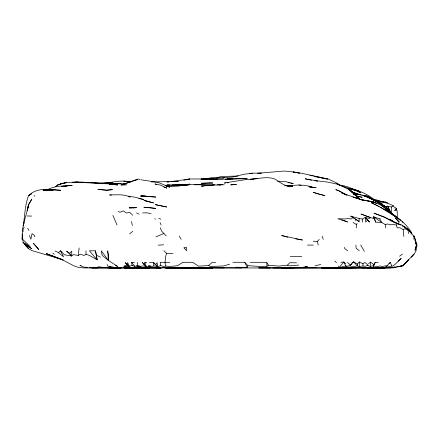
<?xml version="1.0" encoding="UTF-8"?>
<svg xmlns="http://www.w3.org/2000/svg" width="439" height="439" viewBox="0 0 439 439"><rect width="100%" height="100%" fill="white"/><g stroke="black" fill="none" stroke-linecap="round" stroke-linejoin="round"><path stroke-width="0.66" d="M367.92 265.392L364.908 266.325L363.009 265.946L363.009 263.823L364.864 262.396L367.92 264.799L367.92 265.392L368.541 265.886L370.576 266.374L370.582 262.132L368.541 263.652M108.4 260.393L101.261 250.823L102.161 255.394L108.4 260.393L108.433 254.971L107.676 250.823L108.4 260.393L117.575 266.511L115.303 265.151M355.162 219.045L359.102 221.624L359.146 218.501L350.662 216.103L354.037 218.309M363.009 265.946L359.239 266.665L359.321 262.034L363.009 263.823M22.477 237.131L22.548 234.41M22.532 236.572L22.603 234.602M23.124 226.063C24.979 215.906 24.754 205.194 28.639 195.487L31.537 193.802L28.639 195.487M394.195 210.654L396.126 210.16L396.208 208.207L393.026 206.264L393.273 205.737L385.25 201.956L375.449 200.513M21.95 239.348L22.334 234.305M22.384 236.654L22.598 233.96M55.051 250.971L58.513 252.644L60.544 250.768L64.401 254.796L71.749 255.981L73.357 254.62L78.268 255.449L79.135 247.953M415.042 250.367L415.574 247.069M397.322 217.673L397.169 211.077L396.208 208.207M415.766 246.943L415.206 250.043L415.711 247.086M27.355 210.654L28.513 204.81L31.778 199.174L28.513 204.81L27.158 210.654L28.326 206.039L28.787 207.192M22.466 234.289L22.625 239.266L30.253 246.663L23.251 242.355C19.909 229.981 25.857 217.969 28.326 206.039M163.862 250.702L166.513 253.276L165.679 256.563L165.004 262.303L165.618 266.05L163.72 266.528L160.685 265.595L157.755 266.714L153.853 265.946L152.185 266.363L149.271 265.622L146.335 266.692L142.988 265.864L141.073 266.363L137.742 265.551L134.921 266.374L132.101 265.485L129.247 266.308L126.405 265.447L123.831 266.133L129.593 267.68L135.333 267.96M127.107 264.777L127.661 262.637L129.247 266.308L127.107 264.777L125.17 262.637L129.247 266.308M415.19 249.753L416.518 245.083L414.992 240.128M398.184 261.205L401.186 258.362L395.298 264.19L392.422 266.243L391.769 266.045L390.359 262.303L386.732 266.308L385.678 265.771L382.226 266.577L380.399 265.985L373.293 267.082L373.83 264.563L375.136 262.511L378.166 262.303M144.892 262.522L146.335 266.692L144.102 264.585L144.892 262.522L146.708 262.303M23.393 224.889L24.288 222.639M373.293 267.082L375.136 262.511M235.759 267.219L247.168 267.406L247.964 265.672L244.737 262.303L232.84 262.264M356.55 227.868L356.457 224.647L357.077 223.385M359.239 266.665L357.39 265.963L357.39 264.075L353.527 261.831L350.541 265.178L347.683 266.21L345.778 265.979L339.138 267.549L338.365 266.105M351.447 263.85L350.541 265.178L347.447 262.533M155.488 264.733L157.019 262.615L157.755 266.714L153.48 262.615L149.458 262.303M24.244 227.375L23.075 228.96L23.075 231.633M413.944 239.348L413.944 236.061M339.138 267.549L343.748 262.012L345.778 263.735M413.533 254.532L402.969 265.82L390.705 267.779L367.75 267.966L377.326 267.565M408.358 260.02L405.927 262.89L402.766 265.688M413.95 254.038L411.239 257.161L414.098 254.197L416.029 250.823L417.05 245.083L414.059 235.979M313.232 241.214L317.523 241.351L319.252 239.403M359.146 218.501L362.252 219.077L365.292 217.36L367.481 220.126L365.742 222.074L365.292 217.36L368.831 218.435L370.697 217.673L374.505 218.693L375.669 222.129L381.826 222.485L385.283 224.636L387.45 223.967L390.935 224.839L393.141 224.494L396.45 224.998L397.086 224.636M355.107 220.515L356.166 219.374L359.102 221.624M56 186.773L57.833 184.814L66.465 182.426L60.379 183.974L58.239 185.066M247.964 265.672L258.714 266.407L266.874 266.33L268.487 265.26L278.798 266.083L287.435 265.189L289.718 262.747L296.473 262.824M357.39 264.075L359.321 262.034M387.472 265.167L385.069 267.56L362.01 267.966L370.62 267.894L371.817 267.543M388.916 263.735L390.359 262.303M69.527 253.347L71.749 251.19L71.749 255.981L66.629 251.19L69.527 253.347L71.749 255.981M408.484 233.608L408.144 230.42L408.457 230.124M165.618 266.05L169.761 266.429L177.477 265.776L182.887 262.303L192.721 262.303L198.455 266.171L208.585 265.551L212.267 262.303L215.675 262.303M55.55 186.784L57.833 184.814M23.251 242.355L22.779 242.756L31.838 248.776L26.307 245.214M28.765 195.684C36.909 186.849 50.073 189.719 60.725 190.268L53.042 189.867M129.598 233.861L132.71 231.337M391.478 212.877L391.341 207.049L393.273 205.737M399.578 256.217L402.475 254.071M346.892 266.226L344.686 267.691L321.842 267.966L363.272 267.587M351.869 262.934L353.527 261.831L357.39 265.963L344.686 267.691L362.01 267.757L333.322 267.96L364.661 267.609M386.057 207.131L387.61 206.111L391.341 207.049M78.268 255.449L80.397 254.137L83.981 255.493L86.088 254.34L89.419 255.405L97.178 259.872L95.493 250.823L89.419 250.823L97.178 259.872L95.493 250.823M135.783 180.347L138 179.063L121.422 184.879L122.613 184.775M375.669 222.129L373.501 216.718L379.73 218.913L380.196 218.655M47.138 189.829C53.059 186.657 59.825 185.801 66.465 186.059L62.003 186.345M352.237 218.452L351.002 218.984L347.512 218.507L345.493 218.979L337.794 218.71L347.595 221.964L341.926 219.829M396.45 224.998L397.152 227.868L399.814 227.726L403.205 229.537L405.093 228.73L408.144 230.42M155.933 236.879L163.89 233.488M124.264 184.139L135.783 180.045M229.69 264.152L223.638 265.968L210.27 266.446L208.585 265.551M183.848 180.237L188.841 178.964L223.583 179.019L209.996 179.013L213.381 179.046M370.576 266.374L373.83 265.507M60.379 183.974C76.348 179.858 93.238 183.694 109.509 183.82L100.729 183.376M216.844 177.641L221.415 176.489L237.993 176.05M399.797 266.297L393.574 267.861L367.75 267.96L380.432 267.57M64.549 186.383L65.828 186.065M184.243 247.903L186.487 247.355L186.487 250.768L184.243 247.903L183.82 247.903M186.52 179.836L189.692 179.079L170.947 181.526M249.775 173.592L251.679 173.142L261.331 173.169L257.786 173.262L284.538 171.034L293.148 171.956L300.32 173.015L328.07 178.931L336.751 183.063L340.143 185.423M391.769 266.045L385.069 267.56L367.75 267.96L390.705 267.779L394.727 267.082M323.164 267.565L321.842 267.861L323.565 267.543M382.1 267.839L383.198 267.603M315.081 265.716L320.755 264.519M106.639 183.337C114.442 181.565 122.536 180.05 130.476 181.982M217.135 185.022L222.584 184.495L219.379 185.028M400.39 266.177L402.173 265.809M202.456 179.381L212.805 177.477L224.28 177.581L232.889 177.005L244.369 174.173L252.37 173.306L250.444 173.652M394.057 267.181L390.705 267.752L367.75 267.96L384.97 267.691M186.871 184.627L189.851 184.144L181.241 184.753L176.055 184.418L177.191 184.627M219.489 184.995L222.584 184.495M255.438 178.86C262.072 177.954 269.058 176.571 275.462 179.288C280 182.487 284.604 185.927 290.278 186.679L285.816 185.702M362.01 267.795L333.322 267.96L369.045 267.532M107.275 183.25L108.548 183.068M110.463 182.8L112.373 182.536L103.45 183.272M298.696 265.085L289.718 265.869L287.435 265.189M51.906 189.84L54.985 189.439L51.1 189.846M96.13 183.31L109.509 182.822L103.549 183.288M166.891 181.998L168.922 181.762M234.481 184.567L236.456 184.336L230.705 184.885L233.817 184.649M61.361 186.356L72.205 185.384L66.465 185.906M340.862 262.303L343.748 262.012L345.778 265.979M337.377 267.543L333.322 267.938L343.786 267.581M270.194 267.955L258.714 267.878L287.408 267.96L292.764 267.549M305.484 266.577L307.492 266.424L301.758 267.51L287.408 267.96M133.121 207.839L135.991 207.631L129.357 207.861L136.364 207.685L129.357 207.861M225.63 182.915L224.28 183.014L244.369 179.82L257.32 178.563L249.994 179.37L253.555 179.161M226.985 182.822L228.335 182.728M277.475 181.236L284.538 181.406L293.279 183.54L290.7 183.101M72.205 182.399L77.944 182.059L72.205 182.404C90.061 181.576 107.895 184.281 125.801 183.771M158.177 245.16L163.665 244.808M203.136 179.337L207.203 179.074M209.919 178.903L212.63 178.728L201.024 179.074L217.618 179.063M222.924 177.883L224.28 177.8M167.572 181.96L168.922 181.878M174.996 181.526L178.371 181.329L151.367 181.976M120.923 185.071L126.794 184.835M236.714 178.843L247.239 178.766L235.759 178.421L227.15 178.794L230.338 178.887M166.891 186.246L178.371 185.889L189.379 184.786L178.371 185.889L166.76 186.021M232.889 178.98L224.62 179.2L236.412 179.117M384.97 267.625L367.75 267.966L384.97 267.603M290.278 267.823L273.063 267.96M284.538 267.916L281.668 267.96L316.102 267.817L287.408 267.966M333.322 267.966L367.739 267.697M169.547 184.945L166.875 184.967L187.118 184.819M172.22 184.929C186.465 184.385 200.628 184.698 214.891 184.682L209.935 185.653L199.311 184.753L194.57 184.781M201.325 267.966L212.805 267.9L201.325 267.581L212.805 267.966L201.325 267.861L207.065 267.949L204.453 267.603M24.425 243.508L28.354 248.606L32.031 250.631L63.216 259.822L46.375 253.698L62.914 260.069L73.867 265.853L77.944 267.247L83.679 267.911L89.419 267.96L212.805 267.9L201.325 267.861M316.102 267.966L339.056 267.944M224.28 184.797L218.221 184.803L201.347 186.087L203.328 186.361M309.923 186.981L313.232 187.469C305.1 184.407 296.687 184.698 288.363 186.07M377.551 201.929L380.053 201.929L382.018 203.85L382.018 201.699L383.878 202.214M307.492 245.083L313.232 245.083M415.146 240.748L416.518 245.083M166.513 253.276L172.966 253.55M290.278 256.563L301.758 256.563M132.101 265.485L131.623 262.303L134.537 262.303M169.761 262.303L160.235 262.303L160.685 265.595M250.104 262.303L261.584 262.303L266.874 262.741L268.487 265.26M88.98 267.587L92.289 267.916L115.243 267.966L107.912 267.56M162.26 267.587L166.891 267.949L384.97 267.96M195.585 267.966L166.891 267.894L163.593 267.57L166.891 267.949L184.117 267.614L169.761 267.944L167.215 267.609L169.761 267.828L166.891 267.708L224.28 267.966M117.63 267.592L120.983 267.944L112.373 267.867L161.157 267.966L135.333 267.779L143.937 267.966M241.499 267.96L202.428 267.581M189.851 267.894L207.065 267.949L201.325 267.691M105.245 267.417L97.908 267.011L109.509 267.922L120.983 267.966L109.404 266.923L107.67 265.902L107.116 264.514M183.804 184.912L178.333 184.835M178.689 267.538L184.111 267.955L207.065 267.966M98.029 267.955L92.289 267.916L90.335 267.527M288.511 186.152L292.484 186.18L288.511 186.021M292.572 186.185L284.543 185.373M109.509 267.922L115.243 267.966M100.679 183.398L121.202 183.721M179.787 184.868L183.76 184.907M143.937 267.911L136.628 266.078L141.067 267.461L146.807 267.944M135.333 267.966L123.853 267.867L149.677 267.96L123.853 267.702L132.463 267.938L130.471 267.521M189.851 267.686L207.065 267.949M27.07 215.966L31.707 216.087M171.814 267.57L184.111 267.911L182.174 267.576M75.074 182.24L98.029 183.239M123.189 183.782L125.839 183.859M109.509 267.598L120.983 267.966M175.913 267.576L184.111 267.911M120.983 267.944L109.404 266.923L120.983 267.944L116.148 267.581M359.733 191.536L356.874 190.361L353.406 189.61C363.163 191.464 371.899 197.171 379.307 203.57M353.406 194.076L359.146 194.466L353.406 194.087C364.749 193.528 374.527 200.464 384.004 205.715L378.819 202.922M62.914 260.069L46.375 253.698M339.451 185.225C346.678 185.538 353.082 189.242 359.733 191.667M148.788 196.491L155.818 197.067L141.067 195.997L148.146 196.436M86.549 182.256L92.289 182.756M111.457 195.119L109.509 194.938C116.286 194.954 123.968 193.912 130.158 197.111L128.369 196.134L135.333 197.287L143.937 199.586L138.795 198.527M87.652 267.455L83.679 267.06L79.914 265.469L81.215 265.727M310.027 187.085L316.102 187.727L308.677 186.74M309.923 175.529L313.232 175.907M163.599 267.554L166.891 267.949L165.602 267.505M373.172 199.394L376.36 199.811L382.21 201.786M376.689 203.18L373.819 201.918L370.489 201.479C380.196 203.125 388.488 209.941 395.468 216.471M150.533 266.446L148.541 266.16L152.547 267.669L161.157 267.96L158.501 267.581M314.176 176.445L327.598 179.123L316.102 176.621M314.077 176.429L316.102 176.736M358.251 196.628L362.224 197.265L357.154 196.09L353.938 194.466M140.743 179.743L158.287 182.481L169.761 187.206L165.701 185.768M288.121 182.662L289.411 182.882M151.082 213.568L146.807 212.833L142.68 212.882M295.683 238.871L302.444 240.034L281.624 235.513L287.808 237.247M362.63 195.498L367.295 196.42L370.209 197.72L375.104 200.897L369.545 197.566M165.174 267.549L166.891 267.894M123.831 266.133L129.143 267.247M373.819 201.918L362.01 199.833L353.005 197.067L363.113 200.272L341.926 193.16L347.238 195.092L338.694 190.674L335.791 189.67L338.661 190.724L346.497 195.179M374.818 200.535L376.152 200.832M311.602 180.259L305.176 178.799L316.102 180.731L327.582 182.081L337.92 184.292L350.734 190.378L359.283 198.615L356.786 196.677M317.715 181.055L314.428 180.303L317.002 181.159M319.636 194.367L324.937 195.635L313.232 192.348L318.972 194.208M158.742 218.584L160.965 219.132M379.126 201.325L374.741 200.217L378.989 201.353M356.863 190.339L351.782 188.913L358.422 191.097L356.891 190.345L347.666 188.282L356.177 190.592L360.874 192.809C353.982 189.28 346.234 188.051 339.259 184.742L340.362 185.488M382.018 201.699L387.434 203.202L385.25 201.956M364.99 196.222L370.796 198.746M363.865 195.909L365.769 196.452M368.305 197.177L370.209 197.72L368.019 196.156L365.253 195.651L366.329 196.041M298.937 184.824L301.214 185.598M156.866 184.621L154.983 183.968L160.312 185.088L166.902 188.084L163.763 187.003M351.776 191.81L361.33 195.141M351.721 191.854L359.146 194.702M383.856 217.014L374.044 213.206L384.449 217.069L392.461 221.646M386.66 209.793C380.783 202.62 372.36 198.56 363.788 195.536L366.806 196.738M118.124 211.494L120.045 212.256L123.491 210.83L126.372 213.069L129.593 212.284L132.699 215.253M378.775 202.264C370.044 198.038 380.822 202.807 381.173 204.327M366.636 196.65L376.146 201.26M355.113 195.317L358.8 197.111L355.552 195.613M96.339 255.196L100.46 257.21M136.529 212.904L138.949 214.111M377.222 201.973L385.991 206.917L388.778 210.007M400.999 225.13L384.465 217.25M402.739 226.014C407.765 227.825 410.355 232.538 413.818 236.215M376.925 205.392L379.186 206.582M399.841 224.581L393.574 222.079L401.976 225.086L408.72 229.959M402.739 226.112L408.736 229.965L411.606 233.197M376.36 205.095L371.295 202.714C386.309 210.171 403.381 218.243 412.012 233.356M356.6 196.688L358.581 197.78L356.863 196.667M374.796 200.211L375.905 200.848M138.614 179.063L139.679 179.683M380.317 207.181L395.737 216.987M374.264 200.442L370.62 198.285L373.402 199.981M350.662 216.103L356.166 219.374M394.151 222.134L395.292 222.825M353.077 222.397L356.457 224.647M396.84 217.728L400.763 220.477L385.843 209.216L393.706 215.351M339.901 185.461L336.757 183.299L340.022 185.516M393.574 221.788L390.271 219.484L393.574 221.81M378.841 203.158L379.922 203.921M381.54 205.062L386.677 209.82M52.779 253.122L54.387 254.307M370.582 262.132L373.83 264.563M359.261 250.664L356.106 248.227L355.892 245.083M347.661 250.817L344.577 248.364L344.577 247.333M58.513 252.644L63.551 256.837L60.544 250.768M353.39 193.407L348.171 188.962L353.39 193.407L350.734 190.378M394.606 215.708L397.421 218.167M25.621 245.829L28.491 248.375L25.083 244.616L24.595 243.387M367.481 220.126L369.6 222.074L365.292 217.36M396.576 219.16L395.188 217.881L399.446 221.86M402.058 221.679L402.925 222.48M157.755 266.714L153.48 262.615L153.853 265.946M334.781 260.996L336.493 262.665M154.769 218.611L155.411 219.253M394.562 215.741L395.418 216.619M166.211 235.919L161.568 231.057L160.279 227.868M146.335 266.692L142.39 262.522L144.102 264.585M394.227 215.758L395.105 216.74M34.094 195.448L34.758 196.189M131.623 262.303L134.921 266.374M394.963 208.701L396.126 210.16M396.51 219.215L399.024 222.578M408.736 229.965L411.755 234.025M27.591 228.264L29.029 230.442M179.238 236.1L181.186 239.304M379.73 218.913L381.826 222.485L373.501 216.718L374.505 218.693M360.688 244.995L364.397 251.333M391.193 212.953L387.61 206.111L389.47 210.654M244.737 262.303L247.168 267.406M160.076 222.699L161.151 224.993M112.872 215.368L117.026 224.998M413.884 236.187L415.009 238.876L416.254 245.083M29.347 235.397L30.9 239.233L32.025 233.608L34.708 235.644L34.708 236.797M322.177 236.171L323.236 239.348M24.699 243.387L25.083 244.616M131.541 221.569L132.342 225.569M317.523 241.351L318.187 245.083M137.198 262.303L137.742 265.551M362.252 219.077L362.576 222.129M403.205 229.537L403.814 236.478M385.283 224.636L385.453 227.868M85.984 250.823L86.088 254.34M266.874 262.741L266.874 266.33M408.297 259.91L402.969 265.82L408.297 259.91M399.419 266.27L398.08 266.5L399.419 266.259M402.097 265.804L400.758 266.034L402.097 265.804M112.373 189.664L106.639 190.197L98.029 189.401L106.639 190.197L112.373 189.664M43.895 190.125L43.006 190.18L53.295 190.142L43.895 190.125M209.935 182.926L201.325 183.277L212.805 182.997L209.935 182.926M142.038 196.063L140.502 196.107L145.616 196.101L147.345 196.683L145.792 196.063L142.038 196.063M117.74 184.918L109.498 184.331L117.74 184.918M150.264 207.669L143.882 207.263L155.746 208.437L150.264 207.669M169.761 267.883L167.215 267.587L169.761 267.883M129.812 181.927L123.853 181.153L129.812 181.938M296.018 172.395L293.148 171.956L299.541 173.191L296.018 172.395M166.666 206.967L155.417 204.673L166.666 206.967M146.807 201.04L143.937 200.502L153.634 202.944L146.807 201.04M370 201.353L362.01 199.833L371.015 201.561L375.855 202.983L370 201.353M364.88 215.461L361.017 214.056L370.697 217.673L364.88 215.461M386.057 206.879L382.1 204.601L385.991 206.917L388.01 209.419L386.057 206.879M38.824 249.528L33.49 243.458L38.824 249.528"/></g></svg>
